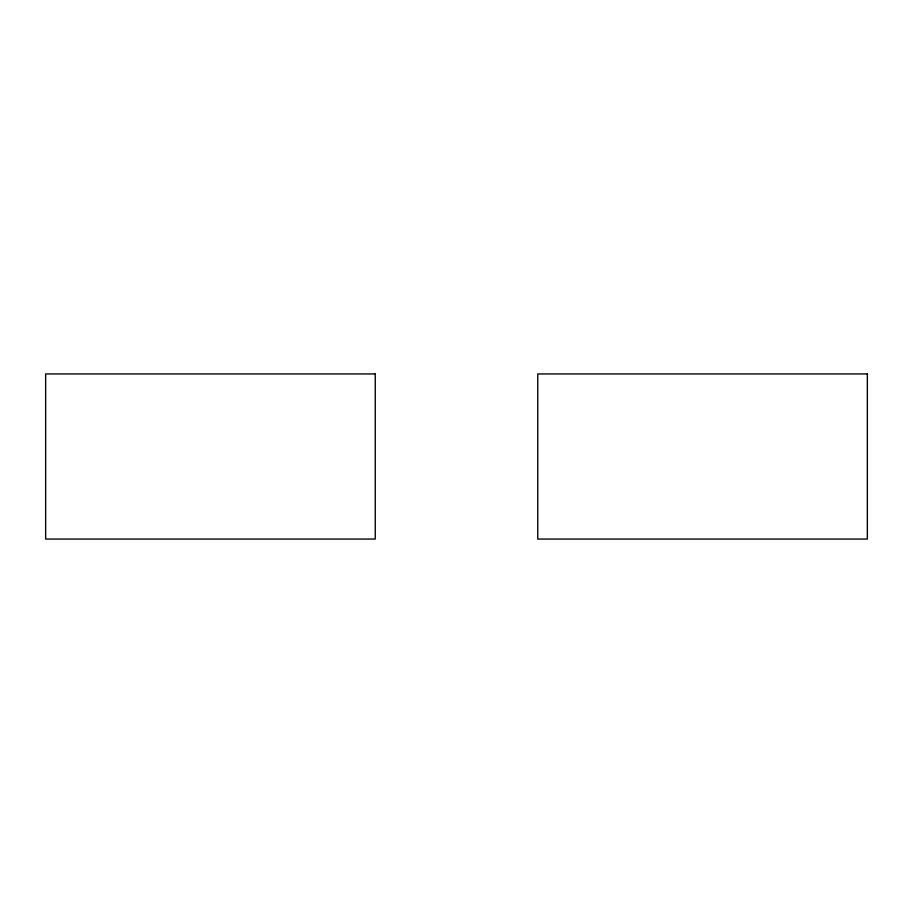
<?xml version="1.0" encoding="UTF-8"?>
<svg xmlns="http://www.w3.org/2000/svg" width="913" height="913" viewBox="0 0 913 913"><rect width="100%" height="100%" fill="white"/><g stroke="black" fill="none" stroke-linecap="round" stroke-linejoin="round"><path stroke-width="1.37" d="M375.243 373.942L45.65 373.942L45.65 539.058L375.243 539.058L375.243 373.942M867.35 373.942L537.757 373.942L537.757 539.058L867.35 539.058L867.35 373.942"/></g></svg>
